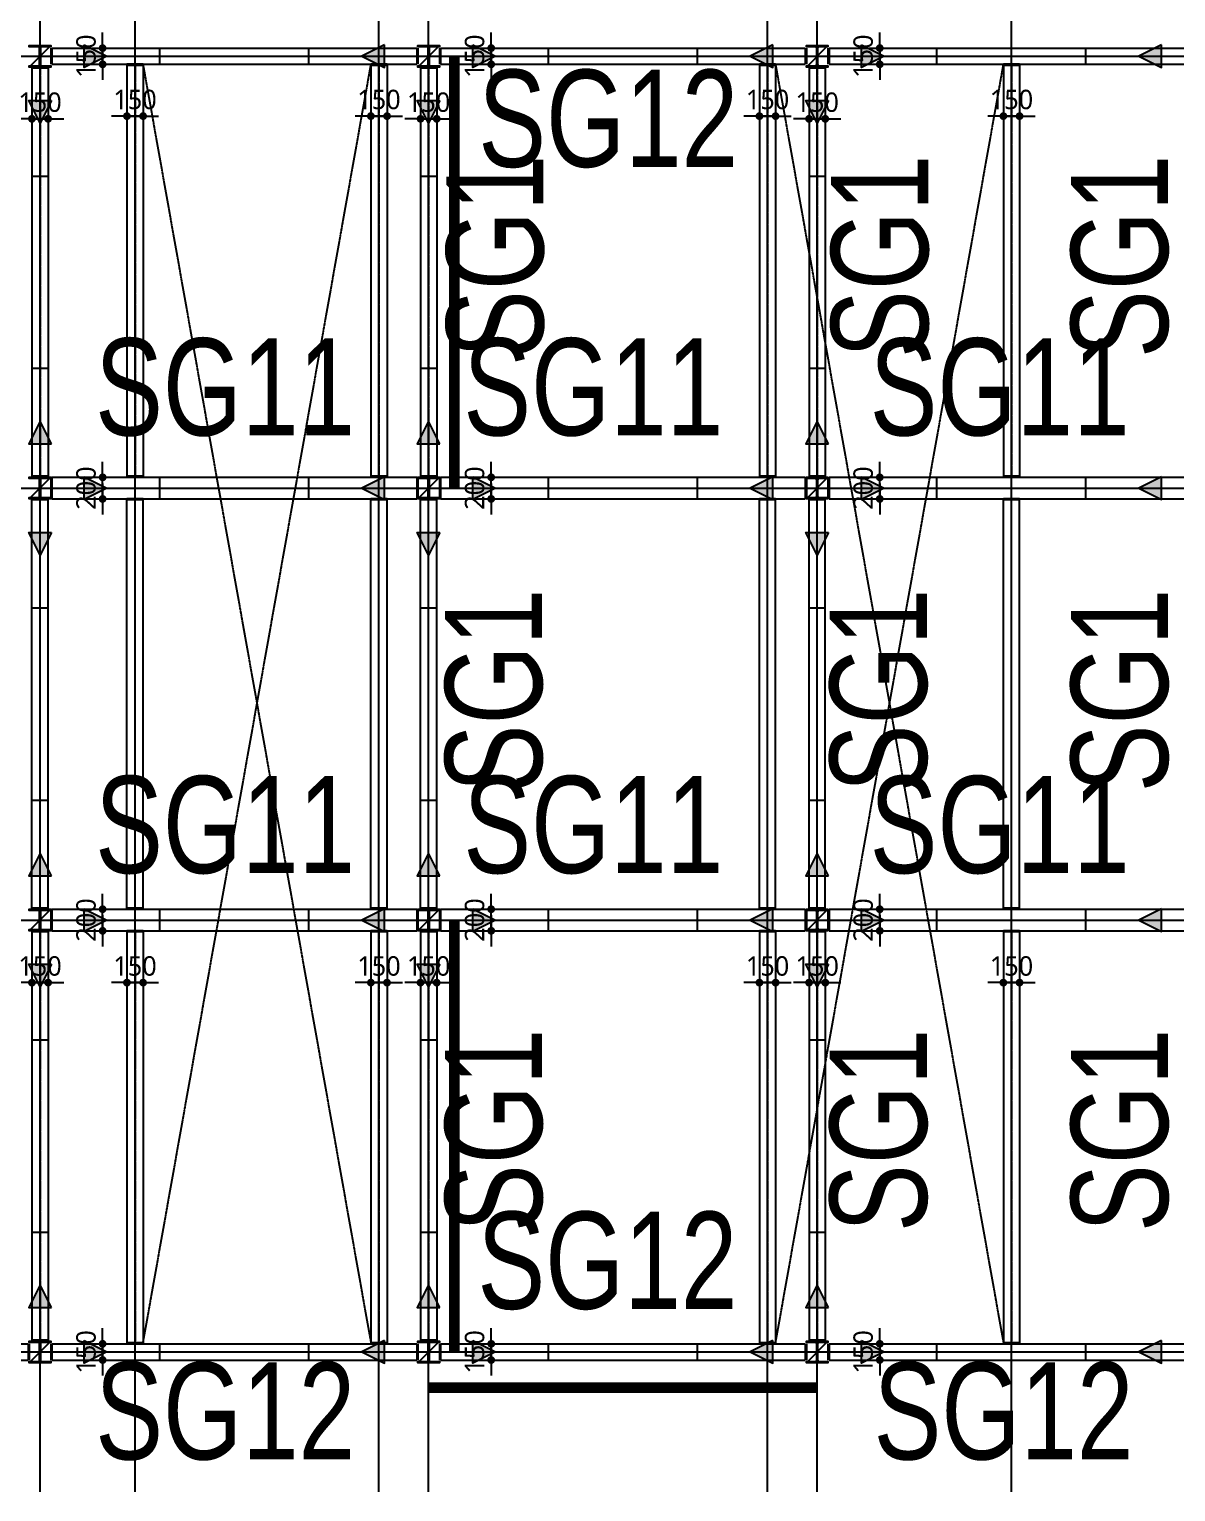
# Model space of a CAD drawing. Header units: millimetres. Extents: x -42253 to 178576, y 88378 to 153500.
# Drawn here: x 123854 to 134476, y 128555 to 142099 of the extents above; entities that cross this region are included whole.
import ezdxf
from ezdxf.enums import TextEntityAlignment as Align

# ---------------------------------------------------------------- set-up
doc = ezdxf.new("R2010")
doc.units = ezdxf.units.MM
for name, pattern in [('HID', [2.3, 1.5, -0.8]), ('HIDDEN', [0.375, 0.25, -0.125]), ('xs-1f_plan$0$HID', [4, 3, -1])]:
    doc.linetypes.add(name, pattern=pattern)
doc.layers.get('Defpoints').update_dxf_attribs({"color": 159})
for name, color, linetype in [('A-CEN', 1, 'Continuous'), ('GIRDER-TEXT', 7, 'Continuous'), ('OPEN', 1, 'HID'), ('S-STEEL', 3, 'Continuous'), ('VR', 6, 'HID'), ('xs-1f_plan$0$8', 8, 'Continuous'), ('xs-1f_plan$0$S-BEAM-철골', 6, 'Continuous'), ('xs-1f_plan$0$S-BEAM-철골Splice', 7, 'Continuous'), ('xs-1f_plan$0$xref', 7, 'Continuous')]:
    doc.layers.add(name, color=color, linetype=linetype)
doc.layers.add('NOPLOT', color=191, linetype='Continuous', plot=False)
doc.styles.add('Gtx', font='Dotum.ttf')
doc.styles.add('xs-1f_plan$0$Gdim', font='malgun.ttf')
doc.dimstyles.new('xs-1f_plan$0$Gdim200', dxfattribs={"dimscale": 200, "dimtxt": 3, "dimasz": 1.2, "dimexe": 2, "dimexo": 3, "dimgap": 1, "dimtad": 1, "dimdsep": 46, "dimlunit": 6, "dimtxsty": 'xs-1f_plan$0$Gdim', "dimblk1": 'xs-1f_plan$0$_CIDOT', "dimblk2": 'xs-1f_plan$0$_CIDOT', "dimsah": 1, "dimcen": 2.5, "dimdle": 2, "dimclrd": 1, "dimclre": 1, "dimclrt": 3, "dimazin": 2, "dimtfac": 1, "dimtix": 1, "dimtmove": 2, "dimatfit": 3, "dimldrblk": 'xs-1f_plan$0$_CIDOT', "dimfxl": 2, "dimtolj": 1, "dimtzin": 0, "dimarcsym": 0})

# ---------------------------------------------------------------- blocks, each defined once
blk = doc.blocks.new('*U1046')
blk.add_lwpolyline([(17, 12, -0.414214), (4, 25), (4, 175, -0.414214), (17, 188), (100, 188), (100, 200), (-100, 200), (-100, 188), (-17, 188, -0.414214), (-4, 175), (-4, 25, -0.414214), (-17, 12), (-100, 12), (-100, 0), (100, 0), (100, 12)], format="xyb", close=True)
blk = doc.blocks.new('xs-1f_plan$0$_CIDOT')
at = {"color": 0, "linetype": 'ByBlock'}
blk.add_line((2, 0), (-1, 0), dxfattribs=at)
at = {"color": 0, "linetype": 'ByBlock', "const_width": 0.5}
blk.add_lwpolyline([(-0.25, 0, 1), (0.25, 0, 1)], format="xyb", close=True, dxfattribs=at)
blk = doc.blocks.new('*D1049')
at = {"layer": 'Defpoints', "color": 155, "lineweight": -2, "transparency": 16777216}
for p, q in [((-2539, 322), (-2539, 394)), ((-2839, 250), (-2419, 250)), ((-2539, 50), (-2539, 250)), ((-2839, 50), (-2419, 50)), ((-2539, -22), (-2539, -94))]:
    blk.add_line(p, q, dxfattribs=at)
at = {"layer": 'Defpoints', "color": 0, "transparency": 16777216}
for p in [(-3019, 250), (-2539, 250), (-3019, 50)]:
    blk.add_point(p, dxfattribs=at)
at = {"layer": 'Defpoints', "color": 155, "lineweight": -2, "transparency": 16777216, "xscale": 71.99999999999994, "yscale": 71.99999999999994, "zscale": 71.99999999999994}
for p, rotation in [((-2539, 250), 270), ((-2539, 50), 90)]:
    blk.add_blockref('xs-1f_plan$0$_CIDOT', p, dxfattribs=dict(at, rotation=rotation))
at = {"layer": 'Defpoints', "color": 155, "transparency": 16777216, "insert": (-2692, 150), "char_height": 180, "attachment_point": 5, "rotation": 90, "style": 'xs-1f_plan$0$Gdim'}
blk.add_mtext('\\A1;200', dxfattribs=at)
blk = doc.blocks.new('*D1051')
at = {"layer": 'Defpoints', "color": 155, "lineweight": -2, "transparency": 16777216}
for p, q in [((-2539, 297), (-2539, 369)), ((-2839, 225), (-2419, 225)), ((-2539, 75), (-2539, 225)), ((-2839, 75), (-2419, 75)), ((-2539, 3), (-2539, -69))]:
    blk.add_line(p, q, dxfattribs=at)
at = {"layer": 'Defpoints', "color": 0, "transparency": 16777216}
for p in [(-3019, 225), (-2539, 225), (-3019, 75)]:
    blk.add_point(p, dxfattribs=at)
at = {"layer": 'Defpoints', "color": 155, "lineweight": -2, "transparency": 16777216, "xscale": 71.99999999999994, "yscale": 71.99999999999994, "zscale": 71.99999999999994}
for p, rotation in [((-2539, 225), 270), ((-2539, 75), 90)]:
    blk.add_blockref('xs-1f_plan$0$_CIDOT', p, dxfattribs=dict(at, rotation=rotation))
at = {"layer": 'Defpoints', "color": 155, "transparency": 16777216, "insert": (-2692, 150), "char_height": 180, "attachment_point": 5, "rotation": 90, "style": 'xs-1f_plan$0$Gdim'}
blk.add_mtext('\\A1;150', dxfattribs=at)
blk = doc.blocks.new('*D1053')
at = {"layer": 'Defpoints', "color": 155, "lineweight": -2, "transparency": 16777216}
for p, q in [((-2443, 297), (-2443, 369)), ((-2743, 225), (-2323, 225)), ((-2443, 75), (-2443, 225)), ((-2743, 75), (-2323, 75)), ((-2443, 3), (-2443, -69))]:
    blk.add_line(p, q, dxfattribs=at)
at = {"layer": 'Defpoints', "color": 0, "transparency": 16777216}
for p in [(-2923, 225), (-2443, 225), (-2923, 75)]:
    blk.add_point(p, dxfattribs=at)
at = {"layer": 'Defpoints', "color": 155, "lineweight": -2, "transparency": 16777216, "xscale": 71.99999999999994, "yscale": 71.99999999999994, "zscale": 71.99999999999994}
for p, rotation in [((-2443, 225), 270), ((-2443, 75), 90)]:
    blk.add_blockref('xs-1f_plan$0$_CIDOT', p, dxfattribs=dict(at, rotation=rotation))
at = {"layer": 'Defpoints', "color": 155, "transparency": 16777216, "insert": (-2596, 150), "char_height": 180, "attachment_point": 5, "rotation": 90, "style": 'xs-1f_plan$0$Gdim'}
blk.add_mtext('\\A1;150', dxfattribs=at)
blk = doc.blocks.new('*D1055')
at = {"layer": 'Defpoints', "color": 155, "lineweight": -2, "transparency": 16777216}
for p, q in [((-2443, 297), (-2443, 369)), ((-2743, 225), (-2323, 225)), ((-2443, 75), (-2443, 225)), ((-2743, 75), (-2323, 75)), ((-2443, 3), (-2443, -69))]:
    blk.add_line(p, q, dxfattribs=at)
at = {"layer": 'Defpoints', "color": 0, "transparency": 16777216}
for p in [(-2923, 225), (-2443, 225), (-2923, 75)]:
    blk.add_point(p, dxfattribs=at)
at = {"layer": 'Defpoints', "color": 155, "lineweight": -2, "transparency": 16777216, "xscale": 71.99999999999994, "yscale": 71.99999999999994, "zscale": 71.99999999999994}
for p, rotation in [((-2443, 225), 270), ((-2443, 75), 90)]:
    blk.add_blockref('xs-1f_plan$0$_CIDOT', p, dxfattribs=dict(at, rotation=rotation))
at = {"layer": 'Defpoints', "color": 155, "transparency": 16777216, "insert": (-2596, 150), "char_height": 180, "attachment_point": 5, "rotation": 90, "style": 'xs-1f_plan$0$Gdim'}
blk.add_mtext('\\A1;150', dxfattribs=at)
blk = doc.blocks.new('*D1071')
at = {"layer": 'Defpoints', "color": 155, "lineweight": -2, "transparency": 16777216}
for p, q in [((-2468, 297), (-2468, 369)), ((-2768, 225), (-2348, 225)), ((-2468, 75), (-2468, 225)), ((-2768, 75), (-2348, 75)), ((-2468, 3), (-2468, -69))]:
    blk.add_line(p, q, dxfattribs=at)
at = {"layer": 'Defpoints', "color": 0, "transparency": 16777216}
for p in [(-2948, 225), (-2468, 225), (-2948, 75)]:
    blk.add_point(p, dxfattribs=at)
at = {"layer": 'Defpoints', "color": 155, "lineweight": -2, "transparency": 16777216, "xscale": 71.99999999999994, "yscale": 71.99999999999994, "zscale": 71.99999999999994}
for p, rotation in [((-2468, 225), 270), ((-2468, 75), 90)]:
    blk.add_blockref('xs-1f_plan$0$_CIDOT', p, dxfattribs=dict(at, rotation=rotation))
at = {"layer": 'Defpoints', "color": 155, "transparency": 16777216, "insert": (-2621, 150), "char_height": 180, "attachment_point": 5, "rotation": 90, "style": 'xs-1f_plan$0$Gdim'}
blk.add_mtext('\\A1;150', dxfattribs=at)
blk = doc.blocks.new('*D1073')
at = {"layer": 'Defpoints', "color": 155, "lineweight": -2, "transparency": 16777216}
for p, q in [((-2443, 297), (-2443, 369)), ((-2743, 225), (-2323, 225)), ((-2443, 75), (-2443, 225)), ((-2743, 75), (-2323, 75)), ((-2443, 3), (-2443, -69))]:
    blk.add_line(p, q, dxfattribs=at)
at = {"layer": 'Defpoints', "color": 0, "transparency": 16777216}
for p in [(-2923, 225), (-2443, 225), (-2923, 75)]:
    blk.add_point(p, dxfattribs=at)
at = {"layer": 'Defpoints', "color": 155, "lineweight": -2, "transparency": 16777216, "xscale": 71.99999999999994, "yscale": 71.99999999999994, "zscale": 71.99999999999994}
for p, rotation in [((-2443, 225), 270), ((-2443, 75), 90)]:
    blk.add_blockref('xs-1f_plan$0$_CIDOT', p, dxfattribs=dict(at, rotation=rotation))
at = {"layer": 'Defpoints', "color": 155, "transparency": 16777216, "insert": (-2596, 150), "char_height": 180, "attachment_point": 5, "rotation": 90, "style": 'xs-1f_plan$0$Gdim'}
blk.add_mtext('\\A1;150', dxfattribs=at)
blk = doc.blocks.new('*D1089')
at = {"layer": 'Defpoints', "color": 155, "lineweight": -2, "transparency": 16777216}
for p, q in [((-2443, 297), (-2443, 369)), ((-2743, 225), (-2323, 225)), ((-2443, 75), (-2443, 225)), ((-2743, 75), (-2323, 75)), ((-2443, 3), (-2443, -69))]:
    blk.add_line(p, q, dxfattribs=at)
at = {"layer": 'Defpoints', "color": 0, "transparency": 16777216}
for p in [(-2923, 225), (-2443, 225), (-2923, 75)]:
    blk.add_point(p, dxfattribs=at)
at = {"layer": 'Defpoints', "color": 155, "lineweight": -2, "transparency": 16777216, "xscale": 71.99999999999994, "yscale": 71.99999999999994, "zscale": 71.99999999999994}
for p, rotation in [((-2443, 225), 270), ((-2443, 75), 90)]:
    blk.add_blockref('xs-1f_plan$0$_CIDOT', p, dxfattribs=dict(at, rotation=rotation))
at = {"layer": 'Defpoints', "color": 155, "transparency": 16777216, "insert": (-2596, 150), "char_height": 180, "attachment_point": 5, "rotation": 90, "style": 'xs-1f_plan$0$Gdim'}
blk.add_mtext('\\A1;150', dxfattribs=at)
blk = doc.blocks.new('*D1091')
at = {"layer": 'Defpoints', "color": 155, "lineweight": -2, "transparency": 16777216}
for p, q in [((-2468, 297), (-2468, 369)), ((-2768, 225), (-2348, 225)), ((-2468, 75), (-2468, 225)), ((-2768, 75), (-2348, 75)), ((-2468, 3), (-2468, -69))]:
    blk.add_line(p, q, dxfattribs=at)
at = {"layer": 'Defpoints', "color": 0, "transparency": 16777216}
for p in [(-2948, 225), (-2468, 225), (-2948, 75)]:
    blk.add_point(p, dxfattribs=at)
at = {"layer": 'Defpoints', "color": 155, "lineweight": -2, "transparency": 16777216, "xscale": 71.99999999999994, "yscale": 71.99999999999994, "zscale": 71.99999999999994}
for p, rotation in [((-2468, 225), 270), ((-2468, 75), 90)]:
    blk.add_blockref('xs-1f_plan$0$_CIDOT', p, dxfattribs=dict(at, rotation=rotation))
at = {"layer": 'Defpoints', "color": 155, "transparency": 16777216, "insert": (-2621, 150), "char_height": 180, "attachment_point": 5, "rotation": 90, "style": 'xs-1f_plan$0$Gdim'}
blk.add_mtext('\\A1;150', dxfattribs=at)
blk = doc.blocks.new('*D1093')
at = {"layer": 'Defpoints', "color": 155, "lineweight": -2, "transparency": 16777216}
for p, q in [((-2443, 297), (-2443, 369)), ((-2743, 225), (-2323, 225)), ((-2443, 75), (-2443, 225)), ((-2743, 75), (-2323, 75)), ((-2443, 3), (-2443, -69))]:
    blk.add_line(p, q, dxfattribs=at)
at = {"layer": 'Defpoints', "color": 0, "transparency": 16777216}
for p in [(-2923, 225), (-2443, 225), (-2923, 75)]:
    blk.add_point(p, dxfattribs=at)
at = {"layer": 'Defpoints', "color": 155, "lineweight": -2, "transparency": 16777216, "xscale": 71.99999999999994, "yscale": 71.99999999999994, "zscale": 71.99999999999994}
for p, rotation in [((-2443, 225), 270), ((-2443, 75), 90)]:
    blk.add_blockref('xs-1f_plan$0$_CIDOT', p, dxfattribs=dict(at, rotation=rotation))
at = {"layer": 'Defpoints', "color": 155, "transparency": 16777216, "insert": (-2596, 150), "char_height": 180, "attachment_point": 5, "rotation": 90, "style": 'xs-1f_plan$0$Gdim'}
blk.add_mtext('\\A1;150', dxfattribs=at)
blk = doc.blocks.new('*D1095')
at = {"layer": 'Defpoints', "color": 155, "lineweight": -2, "transparency": 16777216}
for p, q in [((-2443, 297), (-2443, 369)), ((-2743, 225), (-2323, 225)), ((-2443, 75), (-2443, 225)), ((-2743, 75), (-2323, 75)), ((-2443, 3), (-2443, -69))]:
    blk.add_line(p, q, dxfattribs=at)
at = {"layer": 'Defpoints', "color": 0, "transparency": 16777216}
for p in [(-2923, 225), (-2443, 225), (-2923, 75)]:
    blk.add_point(p, dxfattribs=at)
at = {"layer": 'Defpoints', "color": 155, "lineweight": -2, "transparency": 16777216, "xscale": 71.99999999999994, "yscale": 71.99999999999994, "zscale": 71.99999999999994}
for p, rotation in [((-2443, 225), 270), ((-2443, 75), 90)]:
    blk.add_blockref('xs-1f_plan$0$_CIDOT', p, dxfattribs=dict(at, rotation=rotation))
at = {"layer": 'Defpoints', "color": 155, "transparency": 16777216, "insert": (-2596, 150), "char_height": 180, "attachment_point": 5, "rotation": 90, "style": 'xs-1f_plan$0$Gdim'}
blk.add_mtext('\\A1;150', dxfattribs=at)
blk = doc.blocks.new('*D1097')
at = {"layer": 'Defpoints', "color": 155, "lineweight": -2, "transparency": 16777216}
for p, q in [((-2468, 297), (-2468, 369)), ((-2768, 225), (-2348, 225)), ((-2468, 75), (-2468, 225)), ((-2768, 75), (-2348, 75)), ((-2468, 3), (-2468, -69))]:
    blk.add_line(p, q, dxfattribs=at)
at = {"layer": 'Defpoints', "color": 0, "transparency": 16777216}
for p in [(-2948, 225), (-2468, 225), (-2948, 75)]:
    blk.add_point(p, dxfattribs=at)
at = {"layer": 'Defpoints', "color": 155, "lineweight": -2, "transparency": 16777216, "xscale": 71.99999999999994, "yscale": 71.99999999999994, "zscale": 71.99999999999994}
for p, rotation in [((-2468, 225), 270), ((-2468, 75), 90)]:
    blk.add_blockref('xs-1f_plan$0$_CIDOT', p, dxfattribs=dict(at, rotation=rotation))
at = {"layer": 'Defpoints', "color": 155, "transparency": 16777216, "insert": (-2621, 150), "char_height": 180, "attachment_point": 5, "rotation": 90, "style": 'xs-1f_plan$0$Gdim'}
blk.add_mtext('\\A1;150', dxfattribs=at)
blk = doc.blocks.new('*D1099')
at = {"layer": 'Defpoints', "color": 155, "lineweight": -2, "transparency": 16777216}
for p, q in [((-2443, 297), (-2443, 369)), ((-2743, 225), (-2323, 225)), ((-2443, 75), (-2443, 225)), ((-2743, 75), (-2323, 75)), ((-2443, 3), (-2443, -69))]:
    blk.add_line(p, q, dxfattribs=at)
at = {"layer": 'Defpoints', "color": 0, "transparency": 16777216}
for p in [(-2923, 225), (-2443, 225), (-2923, 75)]:
    blk.add_point(p, dxfattribs=at)
at = {"layer": 'Defpoints', "color": 155, "lineweight": -2, "transparency": 16777216, "xscale": 71.99999999999994, "yscale": 71.99999999999994, "zscale": 71.99999999999994}
for p, rotation in [((-2443, 225), 270), ((-2443, 75), 90)]:
    blk.add_blockref('xs-1f_plan$0$_CIDOT', p, dxfattribs=dict(at, rotation=rotation))
at = {"layer": 'Defpoints', "color": 155, "transparency": 16777216, "insert": (-2596, 150), "char_height": 180, "attachment_point": 5, "rotation": 90, "style": 'xs-1f_plan$0$Gdim'}
blk.add_mtext('\\A1;150', dxfattribs=at)
blk = doc.blocks.new('*D1085')
at = {"layer": 'Defpoints', "color": 155, "lineweight": -2, "transparency": 16777216}
for p, q in [((-2443, 297), (-2443, 369)), ((-2743, 225), (-2323, 225)), ((-2443, 75), (-2443, 225)), ((-2743, 75), (-2323, 75)), ((-2443, 3), (-2443, -69))]:
    blk.add_line(p, q, dxfattribs=at)
at = {"layer": 'Defpoints', "color": 0, "transparency": 16777216}
for p in [(-2923, 225), (-2443, 225), (-2923, 75)]:
    blk.add_point(p, dxfattribs=at)
at = {"layer": 'Defpoints', "color": 155, "lineweight": -2, "transparency": 16777216, "xscale": 71.99999999999994, "yscale": 71.99999999999994, "zscale": 71.99999999999994}
for p, rotation in [((-2443, 225), 270), ((-2443, 75), 90)]:
    blk.add_blockref('xs-1f_plan$0$_CIDOT', p, dxfattribs=dict(at, rotation=rotation))
at = {"layer": 'Defpoints', "color": 155, "transparency": 16777216, "insert": (-2596, 150), "char_height": 180, "attachment_point": 5, "rotation": 90, "style": 'xs-1f_plan$0$Gdim'}
blk.add_mtext('\\A1;150', dxfattribs=at)
blk = doc.blocks.new('*D1087')
at = {"layer": 'Defpoints', "color": 155, "lineweight": -2, "transparency": 16777216}
for p, q in [((-2468, 297), (-2468, 369)), ((-2768, 225), (-2348, 225)), ((-2468, 75), (-2468, 225)), ((-2768, 75), (-2348, 75)), ((-2468, 3), (-2468, -69))]:
    blk.add_line(p, q, dxfattribs=at)
at = {"layer": 'Defpoints', "color": 0, "transparency": 16777216}
for p in [(-2948, 225), (-2468, 225), (-2948, 75)]:
    blk.add_point(p, dxfattribs=at)
at = {"layer": 'Defpoints', "color": 155, "lineweight": -2, "transparency": 16777216, "xscale": 71.99999999999994, "yscale": 71.99999999999994, "zscale": 71.99999999999994}
for p, rotation in [((-2468, 225), 270), ((-2468, 75), 90)]:
    blk.add_blockref('xs-1f_plan$0$_CIDOT', p, dxfattribs=dict(at, rotation=rotation))
at = {"layer": 'Defpoints', "color": 155, "transparency": 16777216, "insert": (-2621, 150), "char_height": 180, "attachment_point": 5, "rotation": 90, "style": 'xs-1f_plan$0$Gdim'}
blk.add_mtext('\\A1;150', dxfattribs=at)
blk = doc.blocks.new('*D1105')
at = {"layer": 'Defpoints', "color": 155, "lineweight": -2, "transparency": 16777216}
for p, q in [((-2443, 297), (-2443, 369)), ((-2743, 225), (-2323, 225)), ((-2443, 75), (-2443, 225)), ((-2743, 75), (-2323, 75)), ((-2443, 3), (-2443, -69))]:
    blk.add_line(p, q, dxfattribs=at)
at = {"layer": 'Defpoints', "color": 0, "transparency": 16777216}
for p in [(-2923, 225), (-2443, 225), (-2923, 75)]:
    blk.add_point(p, dxfattribs=at)
at = {"layer": 'Defpoints', "color": 155, "lineweight": -2, "transparency": 16777216, "xscale": 71.99999999999994, "yscale": 71.99999999999994, "zscale": 71.99999999999994}
for p, rotation in [((-2443, 225), 270), ((-2443, 75), 90)]:
    blk.add_blockref('xs-1f_plan$0$_CIDOT', p, dxfattribs=dict(at, rotation=rotation))
at = {"layer": 'Defpoints', "color": 155, "transparency": 16777216, "insert": (-2596, 150), "char_height": 180, "attachment_point": 5, "rotation": 90, "style": 'xs-1f_plan$0$Gdim'}
blk.add_mtext('\\A1;150', dxfattribs=at)
blk = doc.blocks.new('*D1107')
at = {"layer": 'Defpoints', "color": 155, "lineweight": -2, "transparency": 16777216}
for p, q in [((-2443, 297), (-2443, 369)), ((-2743, 225), (-2323, 225)), ((-2443, 75), (-2443, 225)), ((-2743, 75), (-2323, 75)), ((-2443, 3), (-2443, -69))]:
    blk.add_line(p, q, dxfattribs=at)
at = {"layer": 'Defpoints', "color": 0, "transparency": 16777216}
for p in [(-2923, 225), (-2443, 225), (-2923, 75)]:
    blk.add_point(p, dxfattribs=at)
at = {"layer": 'Defpoints', "color": 155, "lineweight": -2, "transparency": 16777216, "xscale": 71.99999999999994, "yscale": 71.99999999999994, "zscale": 71.99999999999994}
for p, rotation in [((-2443, 225), 270), ((-2443, 75), 90)]:
    blk.add_blockref('xs-1f_plan$0$_CIDOT', p, dxfattribs=dict(at, rotation=rotation))
at = {"layer": 'Defpoints', "color": 155, "transparency": 16777216, "insert": (-2596, 150), "char_height": 180, "attachment_point": 5, "rotation": 90, "style": 'xs-1f_plan$0$Gdim'}
blk.add_mtext('\\A1;150', dxfattribs=at)
blk = doc.blocks.new('*U1050')
at = {"layer": 'xs-1f_plan$0$S-BEAM-철골'}
h = blk.add_hatch(color=7, dxfattribs=at)
h.dxf.hatch_style = 1
h.paths.add_polyline_path([(-2498.848, 150), (-2708.848, 255), (-2708.848, 45)])
h = blk.add_hatch(color=7, dxfattribs=at)
h.dxf.hatch_style = 1
h.paths.add_polyline_path([(-138.848, 150), (71.152, 255), (71.152, 45)])
at = {"layer": 'Defpoints', "ltscale": 4}
for p, q in [((-3018.848, 250), (-3018.848, 50)), ((381.152, 250), (381.152, 50))]:
    blk.add_line(p, q, dxfattribs=at)
at = {"layer": 'xs-1f_plan$0$8', "color": 4, "ltscale": 4}
for p, q in [((-3008.848, 250), (371.152, 250)), ((-3008.848, 50), (371.152, 50))]:
    blk.add_line(p, q, dxfattribs=at)
at = {"layer": 'xs-1f_plan$0$8', "ltscale": 4}
for p, q in [((-3008.848, 250), (-3008.848, 50)), ((371.152, 250), (371.152, 50))]:
    blk.add_line(p, q, dxfattribs=at)
at = {"layer": 'xs-1f_plan$0$8', "linetype": 'xs-1f_plan$0$HID'}
blk.add_line((-3008.848, 150), (371.152, 150), dxfattribs=at)
at = {"layer": 'xs-1f_plan$0$S-BEAM-철골', "color": 7}
for points in [[(-2708.848, 255), (-2498.848, 150), (-2708.848, 45)], [(71.152, 255), (-138.848, 150), (71.152, 45)]]:
    blk.add_lwpolyline(points, close=True, dxfattribs=at)
at = {"layer": 'xs-1f_plan$0$S-BEAM-철골Splice'}
for p, q in [((-2008.848, 50), (-2008.848, 250)), ((-628.848, 50), (-628.848, 250))]:
    blk.add_line(p, q, dxfattribs=at)
at = {"layer": 'Defpoints'}
dim = blk.add_linear_dim(base=(-2538.848, 250), p1=(-3018.848, 50), p2=(-3018.848, 250), angle=90, dimstyle='xs-1f_plan$0$Gdim200', override={"dimscale": 60, "dimzin": 8, "dimclrd": 155, "dimclre": 155, "dimclrt": 155}, dxfattribs=at)
dim.commit()
dim.dimension.update_dxf_attribs({"geometry": '*D1049', "text_midpoint": (-2691.844, 150)})
blk = doc.blocks.new('*U1052')
at = {"layer": 'xs-1f_plan$0$S-BEAM-철골'}
h = blk.add_hatch(color=7, dxfattribs=at)
h.dxf.hatch_style = 1
h.paths.add_polyline_path([(-2498.848, 150), (-2708.848, 255), (-2708.848, 45)])
h = blk.add_hatch(color=7, dxfattribs=at)
h.dxf.hatch_style = 1
h.paths.add_polyline_path([(-138.848, 150), (71.152, 255), (71.152, 45)])
at = {"layer": 'Defpoints', "ltscale": 4}
for p, q in [((-3018.848, 225), (-3018.848, 75)), ((381.152, 225), (381.152, 75))]:
    blk.add_line(p, q, dxfattribs=at)
at = {"layer": 'xs-1f_plan$0$8', "color": 4, "ltscale": 4}
for p, q in [((-3008.848, 225), (371.152, 225)), ((-3008.848, 75), (371.152, 75))]:
    blk.add_line(p, q, dxfattribs=at)
at = {"layer": 'xs-1f_plan$0$8', "ltscale": 4}
for p, q in [((-3008.848, 225), (-3008.848, 75)), ((371.152, 225), (371.152, 75))]:
    blk.add_line(p, q, dxfattribs=at)
at = {"layer": 'xs-1f_plan$0$8', "linetype": 'xs-1f_plan$0$HID'}
blk.add_line((-3008.848, 150), (371.152, 150), dxfattribs=at)
at = {"layer": 'xs-1f_plan$0$S-BEAM-철골', "color": 7}
for points in [[(-2708.848, 255), (-2498.848, 150), (-2708.848, 45)], [(71.152, 255), (-138.848, 150), (71.152, 45)]]:
    blk.add_lwpolyline(points, close=True, dxfattribs=at)
at = {"layer": 'xs-1f_plan$0$S-BEAM-철골Splice'}
for p, q in [((-2008.848, 75), (-2008.848, 225)), ((-628.848, 75), (-628.848, 225))]:
    blk.add_line(p, q, dxfattribs=at)
at = {"layer": 'Defpoints'}
dim = blk.add_linear_dim(base=(-2538.848, 225), p1=(-3018.848, 75), p2=(-3018.848, 225), angle=90, dimstyle='xs-1f_plan$0$Gdim200', override={"dimscale": 60, "dimzin": 8, "dimclrd": 155, "dimclre": 155, "dimclrt": 155}, dxfattribs=at)
dim.commit()
dim.dimension.update_dxf_attribs({"geometry": '*D1051', "text_midpoint": (-2692.334, 150)})
blk = doc.blocks.new('*U1054')
at = {"layer": 'xs-1f_plan$0$S-BEAM-철골'}
h = blk.add_hatch(color=7, dxfattribs=at)
h.dxf.hatch_style = 1
h.paths.add_polyline_path([(-2402.848, 150), (-2612.848, 255), (-2612.848, 45)])
h = blk.add_hatch(color=7, dxfattribs=at)
h.dxf.hatch_style = 1
h.paths.add_polyline_path([(357.152, 150), (567.152, 255), (567.152, 45)])
at = {"layer": 'Defpoints', "ltscale": 4}
for p, q in [((-2922.848, 225), (-2922.848, 75)), ((877.152, 225), (877.152, 75))]:
    blk.add_line(p, q, dxfattribs=at)
at = {"layer": 'xs-1f_plan$0$8', "color": 4, "ltscale": 4}
for p, q in [((-2912.848, 225), (867.152, 225)), ((-2912.848, 75), (867.152, 75))]:
    blk.add_line(p, q, dxfattribs=at)
at = {"layer": 'xs-1f_plan$0$8', "ltscale": 4}
for p, q in [((-2912.848, 225), (-2912.848, 75)), ((867.152, 225), (867.152, 75))]:
    blk.add_line(p, q, dxfattribs=at)
at = {"layer": 'xs-1f_plan$0$8', "linetype": 'xs-1f_plan$0$HID'}
blk.add_line((-2912.848, 150), (867.152, 150), dxfattribs=at)
at = {"layer": 'xs-1f_plan$0$S-BEAM-철골', "color": 7}
for points in [[(-2612.848, 255), (-2402.848, 150), (-2612.848, 45)], [(567.152, 255), (357.152, 150), (567.152, 45)]]:
    blk.add_lwpolyline(points, close=True, dxfattribs=at)
at = {"layer": 'xs-1f_plan$0$S-BEAM-철골Splice'}
for p, q in [((-1912.848, 75), (-1912.848, 225)), ((-132.848, 75), (-132.848, 225))]:
    blk.add_line(p, q, dxfattribs=at)
at = {"layer": 'Defpoints'}
dim = blk.add_linear_dim(base=(-2442.848, 225), p1=(-2922.848, 75), p2=(-2922.848, 225), angle=90, dimstyle='xs-1f_plan$0$Gdim200', override={"dimscale": 60, "dimzin": 8, "dimclrd": 155, "dimclre": 155, "dimclrt": 155}, dxfattribs=at)
dim.commit()
dim.dimension.update_dxf_attribs({"geometry": '*D1053', "text_midpoint": (-2596.334, 150)})
blk = doc.blocks.new('*U1056')
at = {"layer": 'xs-1f_plan$0$S-BEAM-철골'}
h = blk.add_hatch(color=7, dxfattribs=at)
h.dxf.hatch_style = 1
h.paths.add_polyline_path([(-2402.848, 150), (-2612.848, 255), (-2612.848, 45)])
h = blk.add_hatch(color=7, dxfattribs=at)
h.dxf.hatch_style = 1
h.paths.add_polyline_path([(357.152, 150), (567.152, 255), (567.152, 45)])
at = {"layer": 'Defpoints', "ltscale": 4}
for p, q in [((-2922.848, 225), (-2922.848, 75)), ((877.152, 225), (877.152, 75))]:
    blk.add_line(p, q, dxfattribs=at)
at = {"layer": 'xs-1f_plan$0$8', "color": 4, "ltscale": 4}
for p, q in [((-2912.848, 225), (867.152, 225)), ((-2912.848, 75), (867.152, 75))]:
    blk.add_line(p, q, dxfattribs=at)
at = {"layer": 'xs-1f_plan$0$8', "ltscale": 4}
for p, q in [((-2912.848, 225), (-2912.848, 75)), ((867.152, 225), (867.152, 75))]:
    blk.add_line(p, q, dxfattribs=at)
at = {"layer": 'xs-1f_plan$0$8', "linetype": 'xs-1f_plan$0$HID'}
blk.add_line((-2912.848, 150), (867.152, 150), dxfattribs=at)
at = {"layer": 'xs-1f_plan$0$S-BEAM-철골', "color": 7}
for points in [[(-2612.848, 255), (-2402.848, 150), (-2612.848, 45)], [(567.152, 255), (357.152, 150), (567.152, 45)]]:
    blk.add_lwpolyline(points, close=True, dxfattribs=at)
at = {"layer": 'xs-1f_plan$0$S-BEAM-철골Splice'}
for p, q in [((-1912.848, 75), (-1912.848, 225)), ((-132.848, 75), (-132.848, 225))]:
    blk.add_line(p, q, dxfattribs=at)
at = {"layer": 'Defpoints'}
dim = blk.add_linear_dim(base=(-2442.848, 225), p1=(-2922.848, 75), p2=(-2922.848, 225), angle=90, dimstyle='xs-1f_plan$0$Gdim200', override={"dimscale": 60, "dimzin": 8, "dimclrd": 155, "dimclre": 155, "dimclrt": 155}, dxfattribs=at)
dim.commit()
dim.dimension.update_dxf_attribs({"geometry": '*D1055', "text_midpoint": (-2596.334, 150)})
blk = doc.blocks.new('*U1072')
at = {"layer": 'Defpoints', "ltscale": 4}
for p, q in [((-2947.848, 225), (-2947.848, 75)), ((877.152, 225), (877.152, 75))]:
    blk.add_line(p, q, dxfattribs=at)
at = {"layer": 'xs-1f_plan$0$8', "color": 4, "ltscale": 4}
for p, q in [((-2937.848, 225), (867.152, 225)), ((-2937.848, 75), (867.152, 75))]:
    blk.add_line(p, q, dxfattribs=at)
at = {"layer": 'xs-1f_plan$0$8', "ltscale": 4}
for p, q in [((-2937.848, 225), (-2937.848, 75)), ((867.152, 225), (867.152, 75))]:
    blk.add_line(p, q, dxfattribs=at)
at = {"layer": 'xs-1f_plan$0$8', "linetype": 'xs-1f_plan$0$HID'}
blk.add_line((-2937.848, 150), (867.152, 150), dxfattribs=at)
at = {"layer": 'Defpoints'}
dim = blk.add_linear_dim(base=(-2467.848, 225), p1=(-2947.848, 75), p2=(-2947.848, 225), angle=90, dimstyle='xs-1f_plan$0$Gdim200', override={"dimscale": 60, "dimzin": 8, "dimclrd": 155, "dimclre": 155, "dimclrt": 155}, dxfattribs=at)
dim.commit()
dim.dimension.update_dxf_attribs({"geometry": '*D1071', "text_midpoint": (-2621.334, 150)})
blk = doc.blocks.new('*U1074')
at = {"layer": 'Defpoints', "ltscale": 4}
for p, q in [((-2922.848, 225), (-2922.848, 75)), ((877.152, 225), (877.152, 75))]:
    blk.add_line(p, q, dxfattribs=at)
at = {"layer": 'xs-1f_plan$0$8', "color": 4, "ltscale": 4}
for p, q in [((-2912.848, 225), (867.152, 225)), ((-2912.848, 75), (867.152, 75))]:
    blk.add_line(p, q, dxfattribs=at)
at = {"layer": 'xs-1f_plan$0$8', "ltscale": 4}
for p, q in [((-2912.848, 225), (-2912.848, 75)), ((867.152, 225), (867.152, 75))]:
    blk.add_line(p, q, dxfattribs=at)
at = {"layer": 'xs-1f_plan$0$8', "linetype": 'xs-1f_plan$0$HID'}
blk.add_line((-2912.848, 150), (867.152, 150), dxfattribs=at)
at = {"layer": 'Defpoints'}
dim = blk.add_linear_dim(base=(-2442.848, 225), p1=(-2922.848, 75), p2=(-2922.848, 225), angle=90, dimstyle='xs-1f_plan$0$Gdim200', override={"dimscale": 60, "dimzin": 8, "dimclrd": 155, "dimclre": 155, "dimclrt": 155}, dxfattribs=at)
dim.commit()
dim.dimension.update_dxf_attribs({"geometry": '*D1073', "text_midpoint": (-2596.334, 150)})
blk = doc.blocks.new('*U1090')
at = {"layer": 'Defpoints', "ltscale": 4}
for p, q in [((-2922.848, 225), (-2922.848, 75)), ((902.152, 225), (902.152, 75))]:
    blk.add_line(p, q, dxfattribs=at)
at = {"layer": 'xs-1f_plan$0$8', "color": 4, "ltscale": 4}
for p, q in [((-2912.848, 225), (892.152, 225)), ((-2912.848, 75), (892.152, 75))]:
    blk.add_line(p, q, dxfattribs=at)
at = {"layer": 'xs-1f_plan$0$8', "ltscale": 4}
for p, q in [((-2912.848, 225), (-2912.848, 75)), ((892.152, 225), (892.152, 75))]:
    blk.add_line(p, q, dxfattribs=at)
at = {"layer": 'xs-1f_plan$0$8', "linetype": 'xs-1f_plan$0$HID'}
blk.add_line((-2912.848, 150), (892.152, 150), dxfattribs=at)
at = {"layer": 'Defpoints'}
dim = blk.add_linear_dim(base=(-2442.848, 225), p1=(-2922.848, 75), p2=(-2922.848, 225), angle=90, dimstyle='xs-1f_plan$0$Gdim200', override={"dimscale": 60, "dimzin": 8, "dimclrd": 155, "dimclre": 155, "dimclrt": 155}, dxfattribs=at)
dim.commit()
dim.dimension.update_dxf_attribs({"geometry": '*D1089', "text_midpoint": (-2596.334, 150)})
blk = doc.blocks.new('*U1092')
at = {"layer": 'Defpoints', "ltscale": 4}
for p, q in [((-2947.848, 225), (-2947.848, 75)), ((877.152, 225), (877.152, 75))]:
    blk.add_line(p, q, dxfattribs=at)
at = {"layer": 'xs-1f_plan$0$8', "color": 4, "ltscale": 4}
for p, q in [((-2937.848, 225), (867.152, 225)), ((-2937.848, 75), (867.152, 75))]:
    blk.add_line(p, q, dxfattribs=at)
at = {"layer": 'xs-1f_plan$0$8', "ltscale": 4}
for p, q in [((-2937.848, 225), (-2937.848, 75)), ((867.152, 225), (867.152, 75))]:
    blk.add_line(p, q, dxfattribs=at)
at = {"layer": 'xs-1f_plan$0$8', "linetype": 'xs-1f_plan$0$HID'}
blk.add_line((-2937.848, 150), (867.152, 150), dxfattribs=at)
at = {"layer": 'Defpoints'}
dim = blk.add_linear_dim(base=(-2467.848, 225), p1=(-2947.848, 75), p2=(-2947.848, 225), angle=90, dimstyle='xs-1f_plan$0$Gdim200', override={"dimscale": 60, "dimzin": 8, "dimclrd": 155, "dimclre": 155, "dimclrt": 155}, dxfattribs=at)
dim.commit()
dim.dimension.update_dxf_attribs({"geometry": '*D1091', "text_midpoint": (-2621.334, 150)})
blk = doc.blocks.new('*U1094')
at = {"layer": 'Defpoints', "ltscale": 4}
for p, q in [((-2922.848, 225), (-2922.848, 75)), ((877.152, 225), (877.152, 75))]:
    blk.add_line(p, q, dxfattribs=at)
at = {"layer": 'xs-1f_plan$0$8', "color": 4, "ltscale": 4}
for p, q in [((-2912.848, 225), (867.152, 225)), ((-2912.848, 75), (867.152, 75))]:
    blk.add_line(p, q, dxfattribs=at)
at = {"layer": 'xs-1f_plan$0$8', "ltscale": 4}
for p, q in [((-2912.848, 225), (-2912.848, 75)), ((867.152, 225), (867.152, 75))]:
    blk.add_line(p, q, dxfattribs=at)
at = {"layer": 'xs-1f_plan$0$8', "linetype": 'xs-1f_plan$0$HID'}
blk.add_line((-2912.848, 150), (867.152, 150), dxfattribs=at)
at = {"layer": 'Defpoints'}
dim = blk.add_linear_dim(base=(-2442.848, 225), p1=(-2922.848, 75), p2=(-2922.848, 225), angle=90, dimstyle='xs-1f_plan$0$Gdim200', override={"dimscale": 60, "dimzin": 8, "dimclrd": 155, "dimclre": 155, "dimclrt": 155}, dxfattribs=at)
dim.commit()
dim.dimension.update_dxf_attribs({"geometry": '*D1093', "text_midpoint": (-2596.334, 150)})
blk = doc.blocks.new('*U1096')
at = {"layer": 'Defpoints', "ltscale": 4}
for p, q in [((-2922.848, 225), (-2922.848, 75)), ((902.152, 225), (902.152, 75))]:
    blk.add_line(p, q, dxfattribs=at)
at = {"layer": 'xs-1f_plan$0$8', "color": 4, "ltscale": 4}
for p, q in [((-2912.848, 225), (892.152, 225)), ((-2912.848, 75), (892.152, 75))]:
    blk.add_line(p, q, dxfattribs=at)
at = {"layer": 'xs-1f_plan$0$8', "ltscale": 4}
for p, q in [((-2912.848, 225), (-2912.848, 75)), ((892.152, 225), (892.152, 75))]:
    blk.add_line(p, q, dxfattribs=at)
at = {"layer": 'xs-1f_plan$0$8', "linetype": 'xs-1f_plan$0$HID'}
blk.add_line((-2912.848, 150), (892.152, 150), dxfattribs=at)
at = {"layer": 'Defpoints'}
dim = blk.add_linear_dim(base=(-2442.848, 225), p1=(-2922.848, 75), p2=(-2922.848, 225), angle=90, dimstyle='xs-1f_plan$0$Gdim200', override={"dimscale": 60, "dimzin": 8, "dimclrd": 155, "dimclre": 155, "dimclrt": 155}, dxfattribs=at)
dim.commit()
dim.dimension.update_dxf_attribs({"geometry": '*D1095', "text_midpoint": (-2596.334, 150)})
blk = doc.blocks.new('*U1098')
at = {"layer": 'Defpoints', "ltscale": 4}
for p, q in [((-2947.848, 225), (-2947.848, 75)), ((877.152, 225), (877.152, 75))]:
    blk.add_line(p, q, dxfattribs=at)
at = {"layer": 'xs-1f_plan$0$8', "color": 4, "ltscale": 4}
for p, q in [((-2937.848, 225), (867.152, 225)), ((-2937.848, 75), (867.152, 75))]:
    blk.add_line(p, q, dxfattribs=at)
at = {"layer": 'xs-1f_plan$0$8', "ltscale": 4}
for p, q in [((-2937.848, 225), (-2937.848, 75)), ((867.152, 225), (867.152, 75))]:
    blk.add_line(p, q, dxfattribs=at)
at = {"layer": 'xs-1f_plan$0$8', "linetype": 'xs-1f_plan$0$HID'}
blk.add_line((-2937.848, 150), (867.152, 150), dxfattribs=at)
at = {"layer": 'Defpoints'}
dim = blk.add_linear_dim(base=(-2467.848, 225), p1=(-2947.848, 75), p2=(-2947.848, 225), angle=90, dimstyle='xs-1f_plan$0$Gdim200', override={"dimscale": 60, "dimzin": 8, "dimclrd": 155, "dimclre": 155, "dimclrt": 155}, dxfattribs=at)
dim.commit()
dim.dimension.update_dxf_attribs({"geometry": '*D1097', "text_midpoint": (-2621.334, 150)})
blk = doc.blocks.new('*U1100')
at = {"layer": 'Defpoints', "ltscale": 4}
for p, q in [((-2922.848, 225), (-2922.848, 75)), ((877.152, 225), (877.152, 75))]:
    blk.add_line(p, q, dxfattribs=at)
at = {"layer": 'xs-1f_plan$0$8', "color": 4, "ltscale": 4}
for p, q in [((-2912.848, 225), (867.152, 225)), ((-2912.848, 75), (867.152, 75))]:
    blk.add_line(p, q, dxfattribs=at)
at = {"layer": 'xs-1f_plan$0$8', "ltscale": 4}
for p, q in [((-2912.848, 225), (-2912.848, 75)), ((867.152, 225), (867.152, 75))]:
    blk.add_line(p, q, dxfattribs=at)
at = {"layer": 'xs-1f_plan$0$8', "linetype": 'xs-1f_plan$0$HID'}
blk.add_line((-2912.848, 150), (867.152, 150), dxfattribs=at)
at = {"layer": 'Defpoints'}
dim = blk.add_linear_dim(base=(-2442.848, 225), p1=(-2922.848, 75), p2=(-2922.848, 225), angle=90, dimstyle='xs-1f_plan$0$Gdim200', override={"dimscale": 60, "dimzin": 8, "dimclrd": 155, "dimclre": 155, "dimclrt": 155}, dxfattribs=at)
dim.commit()
dim.dimension.update_dxf_attribs({"geometry": '*D1099', "text_midpoint": (-2596.334, 150)})
blk = doc.blocks.new('*U1086')
at = {"layer": 'Defpoints', "ltscale": 4}
for p, q in [((-2922.848, 225), (-2922.848, 75)), ((902.152, 225), (902.152, 75))]:
    blk.add_line(p, q, dxfattribs=at)
at = {"layer": 'xs-1f_plan$0$8', "color": 4, "ltscale": 4}
for p, q in [((-2912.848, 225), (892.152, 225)), ((-2912.848, 75), (892.152, 75))]:
    blk.add_line(p, q, dxfattribs=at)
at = {"layer": 'xs-1f_plan$0$8', "ltscale": 4}
for p, q in [((-2912.848, 225), (-2912.848, 75)), ((892.152, 225), (892.152, 75))]:
    blk.add_line(p, q, dxfattribs=at)
at = {"layer": 'xs-1f_plan$0$8', "linetype": 'xs-1f_plan$0$HID'}
blk.add_line((-2912.848, 150), (892.152, 150), dxfattribs=at)
at = {"layer": 'Defpoints'}
dim = blk.add_linear_dim(base=(-2442.848, 225), p1=(-2922.848, 75), p2=(-2922.848, 225), angle=90, dimstyle='xs-1f_plan$0$Gdim200', override={"dimscale": 60, "dimzin": 8, "dimclrd": 155, "dimclre": 155, "dimclrt": 155}, dxfattribs=at)
dim.commit()
dim.dimension.update_dxf_attribs({"geometry": '*D1085', "text_midpoint": (-2596.334, 150)})
blk = doc.blocks.new('*U1088')
at = {"layer": 'Defpoints', "ltscale": 4}
for p, q in [((-2947.848, 225), (-2947.848, 75)), ((877.152, 225), (877.152, 75))]:
    blk.add_line(p, q, dxfattribs=at)
at = {"layer": 'xs-1f_plan$0$8', "color": 4, "ltscale": 4}
for p, q in [((-2937.848, 225), (867.152, 225)), ((-2937.848, 75), (867.152, 75))]:
    blk.add_line(p, q, dxfattribs=at)
at = {"layer": 'xs-1f_plan$0$8', "ltscale": 4}
for p, q in [((-2937.848, 225), (-2937.848, 75)), ((867.152, 225), (867.152, 75))]:
    blk.add_line(p, q, dxfattribs=at)
at = {"layer": 'xs-1f_plan$0$8', "linetype": 'xs-1f_plan$0$HID'}
blk.add_line((-2937.848, 150), (867.152, 150), dxfattribs=at)
at = {"layer": 'Defpoints'}
dim = blk.add_linear_dim(base=(-2467.848, 225), p1=(-2947.848, 75), p2=(-2947.848, 225), angle=90, dimstyle='xs-1f_plan$0$Gdim200', override={"dimscale": 60, "dimzin": 8, "dimclrd": 155, "dimclre": 155, "dimclrt": 155}, dxfattribs=at)
dim.commit()
dim.dimension.update_dxf_attribs({"geometry": '*D1087', "text_midpoint": (-2621.334, 150)})
blk = doc.blocks.new('*U1106')
at = {"layer": 'Defpoints', "ltscale": 4}
for p, q in [((-2922.848, 225), (-2922.848, 75)), ((877.152, 225), (877.152, 75))]:
    blk.add_line(p, q, dxfattribs=at)
at = {"layer": 'xs-1f_plan$0$8', "color": 4, "ltscale": 4}
for p, q in [((-2912.848, 225), (867.152, 225)), ((-2912.848, 75), (867.152, 75))]:
    blk.add_line(p, q, dxfattribs=at)
at = {"layer": 'xs-1f_plan$0$8', "ltscale": 4}
for p, q in [((-2912.848, 225), (-2912.848, 75)), ((867.152, 225), (867.152, 75))]:
    blk.add_line(p, q, dxfattribs=at)
at = {"layer": 'xs-1f_plan$0$8', "linetype": 'xs-1f_plan$0$HID'}
blk.add_line((-2912.848, 150), (867.152, 150), dxfattribs=at)
at = {"layer": 'Defpoints'}
dim = blk.add_linear_dim(base=(-2442.848, 225), p1=(-2922.848, 75), p2=(-2922.848, 225), angle=90, dimstyle='xs-1f_plan$0$Gdim200', override={"dimscale": 60, "dimzin": 8, "dimclrd": 155, "dimclre": 155, "dimclrt": 155}, dxfattribs=at)
dim.commit()
dim.dimension.update_dxf_attribs({"geometry": '*D1105', "text_midpoint": (-2596.334, 150)})
blk = doc.blocks.new('*U1108')
at = {"layer": 'Defpoints', "ltscale": 4}
for p, q in [((-2922.848, 225), (-2922.848, 75)), ((902.152, 225), (902.152, 75))]:
    blk.add_line(p, q, dxfattribs=at)
at = {"layer": 'xs-1f_plan$0$8', "color": 4, "ltscale": 4}
for p, q in [((-2912.848, 225), (892.152, 225)), ((-2912.848, 75), (892.152, 75))]:
    blk.add_line(p, q, dxfattribs=at)
at = {"layer": 'xs-1f_plan$0$8', "ltscale": 4}
for p, q in [((-2912.848, 225), (-2912.848, 75)), ((892.152, 225), (892.152, 75))]:
    blk.add_line(p, q, dxfattribs=at)
at = {"layer": 'xs-1f_plan$0$8', "linetype": 'xs-1f_plan$0$HID'}
blk.add_line((-2912.848, 150), (892.152, 150), dxfattribs=at)
at = {"layer": 'Defpoints'}
dim = blk.add_linear_dim(base=(-2442.848, 225), p1=(-2922.848, 75), p2=(-2922.848, 225), angle=90, dimstyle='xs-1f_plan$0$Gdim200', override={"dimscale": 60, "dimzin": 8, "dimclrd": 155, "dimclre": 155, "dimclrt": 155}, dxfattribs=at)
dim.commit()
dim.dimension.update_dxf_attribs({"geometry": '*D1107', "text_midpoint": (-2596.334, 150)})

msp = doc.modelspace()

# ---------------------------------------------------------------- linework, layer by layer
at = {"layer": 'A-CEN'}
for p, q in [((123953.571, 128554.506), (123953.571, 143162.951)), ((124833.571, 128554.506), (124833.571, 143162.951)), ((127093.571, 128554.506), (127093.571, 143162.951)), ((127553.571, 128554.506, 0), (127553.571, 143162.951, 0)), ((130693.571, 128554.506), (130693.571, 143162.951)), ((131153.571, 128554.506, 0), (131153.571, 143162.951, 0)), ((132953.571, 128554.506), (132953.571, 143162.951)), ((104620.818, 141849.519), (164668.967, 141849.519)), ((104620.818, 137849.519), (164668.967, 137849.519)), ((104620.818, 133849.519), (164668.967, 133849.519)), ((104620.818, 129849.519), (164668.967, 129849.519))]:
    msp.add_line(p, q, dxfattribs=at)
at = {"layer": 'NOPLOT'}
for p, q in [((123853.571, 141749.519, 0), (124053.571, 141949.519, 0)), ((127453.571, 141749.519, 0), (127653.571, 141949.519, 0)), ((131053.571, 141749.519, 0), (131253.571, 141949.519, 0)), ((123853.571, 137749.519), (124053.571, 137949.519)), ((127453.571, 137749.519), (127653.571, 137949.519)), ((131053.571, 137749.519), (131253.571, 137949.519)), ((123853.571, 133749.519), (124053.571, 133949.519)), ((127453.571, 133749.519), (127653.571, 133949.519)), ((131053.571, 133749.519), (131253.571, 133949.519)), ((123853.571, 129749.519), (124053.571, 129949.519)), ((127453.571, 129749.519), (127653.571, 129949.519)), ((131053.571, 129749.519), (131253.571, 129949.519))]:
    msp.add_line(p, q, dxfattribs=at)
at = {"layer": 'OPEN'}
for p, q in [((124908.571, 129934.519, 0), (127018.571, 141764.519, 0)), ((124908.571, 141764.519), (127018.571, 129934.519)), ((130768.571, 129934.519, 0), (132878.571, 141764.519, 0)), ((130768.571, 141764.519), (132878.571, 129934.519))]:
    msp.add_line(p, q, dxfattribs=at)
at = {"layer": 'VR', "color": 6, "linetype": 'HIDDEN', "ltscale": 3, "const_width": 100, "elevation": 0}
for points in [[(127791.956, 141849.519), (127791.956, 137849.519)], [(127791.956, 129849.519), (127791.956, 133849.519)], [(127553.571, 129519.02), (131153.571, 129519.02)]]:
    msp.add_lwpolyline(points, dxfattribs=at)

# ---------------------------------------------------------------- block references
at = {"layer": 'S-STEEL', "xscale": -1}
for p in [(123953.571, 141749.519, 0), (127553.571, 141749.519, 0), (131153.571, 141749.519, 0), (123953.571, 137749.519), (127553.571, 137749.519), (131153.571, 137749.519), (123953.571, 133749.519), (127553.571, 133749.519), (131153.571, 133749.519), (123953.571, 129749.519), (127553.571, 129749.519), (131153.571, 129749.519)]:
    msp.add_blockref('*U1046', p, dxfattribs=at)
at = {"layer": 'xs-1f_plan$0$xref'}
for name, p in [('*U1052', (127072.42, 141699.519)), ('*U1052', (130672.42, 141699.519)), ('*U1052', (134272.42, 141699.519)), ('*U1050', (127072.42, 137699.519)), ('*U1050', (130672.42, 137699.519)), ('*U1050', (134272.42, 137699.519)), ('*U1050', (127072.42, 133699.519)), ('*U1050', (130672.42, 133699.519)), ('*U1050', (134272.42, 133699.519)), ('*U1052', (123472.42, 129699.519)), ('*U1052', (127072.42, 129699.519)), ('*U1052', (130672.42, 129699.519)), ('*U1052', (134272.42, 129699.519))]:
    msp.add_blockref(name, p, dxfattribs=at)
at = {"layer": 'xs-1f_plan$0$xref', "rotation": 270}
for name, p in [('*U1054', (123803.571, 138826.67, 0)), ('*U1072', (124683.571, 138826.67, 0)), ('*U1092', (126943.571, 138826.67, 0)), ('*U1054', (127403.571, 138826.67, 0)), ('*U1098', (130543.571, 138826.67, 0)), ('*U1054', (131003.571, 138826.67, 0)), ('*U1088', (132803.571, 138826.67, 0)), ('*U1054', (123803.571, 130826.67, 0)), ('*U1090', (124683.571, 130826.67, 0)), ('*U1096', (126943.571, 130826.67, 0)), ('*U1054', (127403.571, 130826.67, 0)), ('*U1086', (130543.571, 130826.67, 0)), ('*U1054', (131003.571, 130826.67, 0)), ('*U1108', (132803.571, 130826.67, 0))]:
    msp.add_blockref(name, p, dxfattribs=at)
at = {"layer": 'xs-1f_plan$0$xref', "xscale": -1, "rotation": 270}
for name, p in [('*U1056', (123803.571, 136872.367, 0)), ('*U1074', (124683.571, 136872.367, 0)), ('*U1094', (126943.571, 136872.367, 0)), ('*U1056', (127403.571, 136872.367, 0)), ('*U1100', (130543.571, 136872.367, 0)), ('*U1056', (131003.571, 136872.367, 0)), ('*U1106', (132803.571, 136872.367, 0))]:
    msp.add_blockref(name, p, dxfattribs=at)

# ---------------------------------------------------------------- texts
at = {"layer": 'GIRDER-TEXT', "style": 'Gtx', "width": 0.8}
for s, p in [('SG12', (129217.672, 140554.277)), ('SG11', (125668.024, 138067.482)), ('SG11', (129078.96, 138067.482)), ('SG11', (132844.144, 138067.482)), ('SG11', (125668.024, 134013.643)), ('SG11', (129078.96, 134013.643)), ('SG11', (132844.144, 134013.643)), ('SG12', (129209.896, 129978.23)), ('SG12', (125669.352, 128583.636)), ('SG12', (132880.139, 128583.636))]:
    msp.add_text(s, height=900, dxfattribs=at).set_placement(p, align=Align.BOTTOM_CENTER)
for p in [(128887.323, 139996.447), (132451.94, 139996.447), (134674.099, 139996.447), (128875.409, 135974.308), (132440.026, 135974.308), (134673.612, 135974.308), (128875.394, 131901.713), (132440.011, 131901.713), (134674.099, 131901.713)]:
    msp.add_text('SG1', height=900, rotation=90, dxfattribs=at).set_placement(p, align=Align.BOTTOM_CENTER)

doc.saveas('drawing.dxf')
